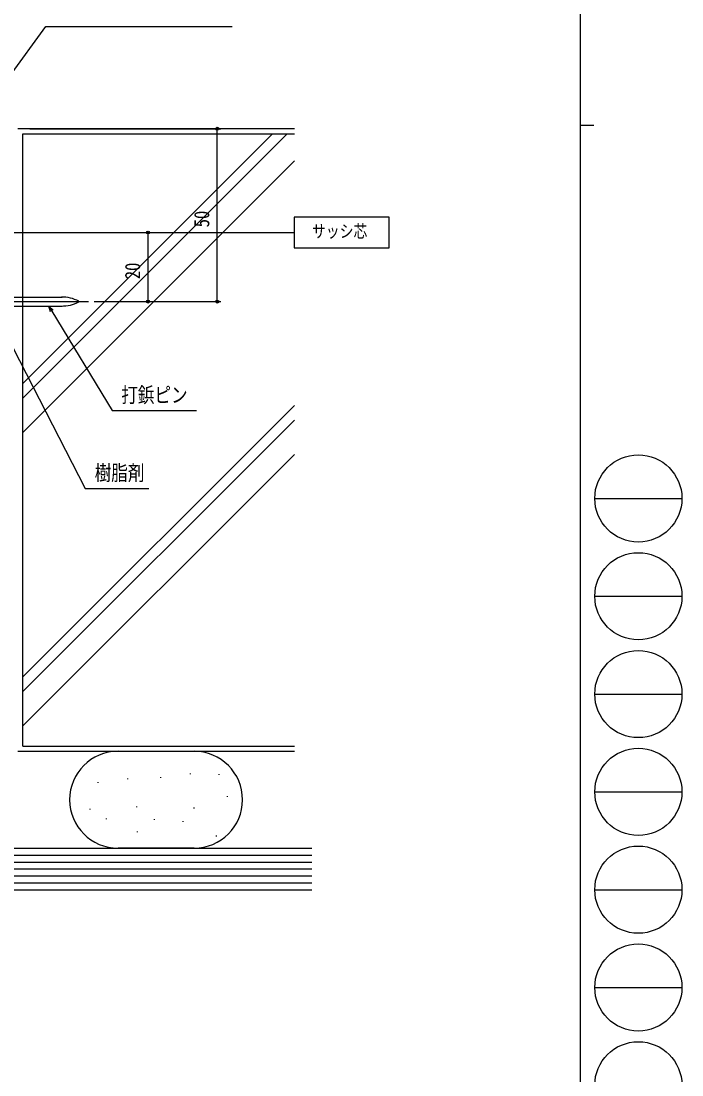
# Model space of a CAD drawing. Units: millimetres, scale not verified. Extents: x -567 to 567, y -403 to 403.
# Drawn here: x 375.7 to 566.8, y -250.6 to 54.1 of the extents above; entities that cross this region are included whole.
import ezdxf
from ezdxf.enums import TextEntityAlignment as Align

# ---------------------------------------------------------------- set-up
doc = ezdxf.new("R2010")
doc.units = ezdxf.units.MM
doc.header["$LTSCALE"] = 2
for name, color, linetype in [('0-1_USER1', 3, 'Continuous'), ('0-3_YKK_12', 2, 'Continuous'), ('0-4_YKK_13', 4, 'Continuous'), ('0-5_YKK_D', 6, 'Continuous'), ('0-6_YKK_ZWAK', 7, 'Continuous'), ('0-7_YSS_K', 3, 'Continuous'), ('0-8_YSS_KE', 3, 'Continuous')]:
    doc.layers.add(name, color=color, linetype=linetype)
doc.styles.add('ＭＳ ゴシック', font='')
doc.styles.get('ＭＳ ゴシック').set_extended_font_data('MS Gothic')

msp = doc.modelspace()

# ---------------------------------------------------------------- linework, layer by layer
at = {"layer": '0-1_USER1'}
msp.add_lwpolyline([(454.656, -11.458), (482.059, -11.458), (482.059, -2.528), (454.656, -2.528)], close=True, dxfattribs=at)
at = {"layer": '0-3_YKK_12'}
msp.add_line((185.299, -6.994), (454.656, -6.993), dxfattribs=at)
at = {"layer": '0-4_YKK_13'}
for p, q in [((356.909, -26.946), (395.197, -26.946)), ((371.403, -25.646), (387.535, -25.646)), ((371.403, -28.246), (387.535, -28.246))]:
    msp.add_line(p, q, dxfattribs=at)
for centre, radius, start, end in [((387.424, -36.252), 10.607, 62.34159, 90.59954), ((387.424, -17.64), 10.607, 269.40041, 297.65836), ((392.301, -26.946), 0.1, 297.65836, 62.34159)]:
    msp.add_arc(centre, radius, start, end, dxfattribs=at)
at = {"layer": '0-5_YKK_D'}
for p, q in [((378.199, 23.005), (433.401, 23.005)), ((432.401, -26.946), (432.401, 23.005)), ((383.198, -6.993), (413.401, -6.993)), ((412.401, -26.946), (412.401, -6.993)), ((396.8, -26.946), (433.401, -26.946)), ((396.8, -26.946), (413.401, -26.946))]:
    msp.add_line(p, q, dxfattribs=at)
for points in [[(360.734, 22.255), (361.736, 23.628), (382.819, 52.536), (436.719, 52.536)], [(384.141, -29.935), (383.646, -28.246), (384.919, -29.461)], [(383.646, -28.246), (384.53, -29.698), (402.036, -58.472), (426.382, -58.472)], [(370.681, -35.189), (371.458, -36.701), (394.237, -81), (412.617, -81)]]:
    msp.add_lwpolyline(points, dxfattribs=at)
for centre in [(432.401, 23.005), (412.401, -6.993), (412.401, -26.946), (432.401, -26.946)]:
    msp.add_circle(centre, 0.425, dxfattribs=at)
at = {"layer": '0-6_YKK_ZWAK'}
for p, q in [((537.3, 399), (537.3, -351)), ((537.3, 24), (541.3, 24)), ((541.552, -83.88), (566.752, -83.88)), ((541.552, -112.16), (566.752, -112.16)), ((541.552, -140.44), (566.752, -140.44)), ((541.552, -168.72), (566.752, -168.72)), ((541.552, -197), (566.752, -197)), ((541.552, -225.28), (566.752, -225.28))]:
    msp.add_line(p, q, dxfattribs=at)
for centre in [(554.152, -83.88), (554.152, -112.16), (554.152, -140.44), (554.152, -168.72), (554.152, -197), (554.152, -225.28), (554.152, -253.56)]:
    msp.add_circle(centre, 12.6, dxfattribs=at)
at = {"layer": '0-7_YSS_K'}
for p, q in [((376.199, -155.495), (376.199, 21.505)), ((376.199, 21.505), (454.699, 21.505)), ((448.345, 21.505), (376.199, -50.642)), ((452.588, 21.505), (376.199, -54.885)), ((454.699, 13.716), (376.199, -64.784)), ((454.699, -56.995), (376.199, -135.495)), ((454.699, -61.237), (376.199, -139.737)), ((454.699, -71.137), (376.199, -149.637)), ((376.199, -155.495), (454.699, -155.495)), ((403.703, -156.995), (425.703, -156.995)), ((415.935, -164.486), (415.935, -164.686)), ((424.555, -163.431), (424.555, -163.631)), ((432.823, -163.607), (432.823, -163.807)), ((397.815, -165.894), (397.815, -166.094)), ((406.435, -164.838), (406.435, -165.038)), ((435.286, -169.94), (435.286, -170.14)), ((395.528, -173.634), (395.528, -173.834)), ((409.074, -172.93), (409.074, -173.13)), ((425.61, -173.282), (425.61, -173.482)), ((400.278, -176.449), (400.278, -176.649)), ((414.175, -176.625), (414.175, -176.825)), ((422.444, -177.153), (422.444, -177.353)), ((409.25, -180.143), (409.25, -180.343)), ((432.119, -181.375), (432.119, -181.575)), ((311.699, -184.999), (459.699, -184.999)), ((425.703, -184.995), (403.703, -184.995)), ((311.699, -186.999), (459.699, -186.999)), ((311.699, -188.999), (459.699, -188.999)), ((311.699, -190.999), (459.699, -190.999)), ((311.699, -192.999), (459.699, -192.999)), ((311.699, -194.999), (459.699, -194.999)), ((311.699, -196.999), (459.699, -196.999))]:
    msp.add_line(p, q, dxfattribs=at)
for centre, start, end in [((403.703, -170.995), 90, 270), ((425.703, -170.995), 270, 90)]:
    msp.add_arc(centre, 14, start, end, dxfattribs=at)
at = {"layer": '0-8_YSS_KE'}
for p, q in [((454.699, 23.005), (374.699, 23.005)), ((374.699, -156.995), (454.699, -156.995))]:
    msp.add_line(p, q, dxfattribs=at)

# ---------------------------------------------------------------- texts
at = {"layer": '0-1_USER1', "style": 'ＭＳ ゴシック', "width": 0.8}
msp.add_text('サッシ芯', height=3.666, dxfattribs=at).set_placement((459.786, -9.557), align=Align.BOTTOM_LEFT)
at = {"layer": '0-5_YKK_D', "style": 'ＭＳ ゴシック', "width": 0.8}
for s, p in [('50', (431.401, -5.49)), ('20', (411.401, -20.489))]:
    msp.add_text(s, height=4.399, rotation=90, dxfattribs=at).set_placement(p, align=Align.BOTTOM_LEFT)
for s, p in [('打鋲ピン', (404.622, -57.472)), ('樹脂剤', (396.937, -80))]:
    msp.add_text(s, height=4.399, dxfattribs=at).set_placement(p, align=Align.BOTTOM_LEFT)

doc.saveas('drawing.dxf')
